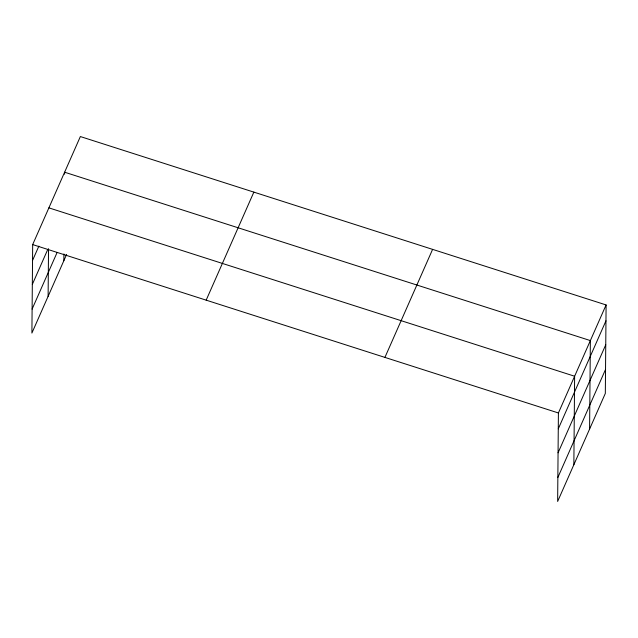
<?xml version="1.0" encoding="UTF-8"?>
<svg xmlns="http://www.w3.org/2000/svg" width="638" height="638" viewBox="0 0 638 638"><rect width="100%" height="100%" fill="white"/><g stroke="black" fill="none" stroke-linecap="round" stroke-linejoin="round"><path stroke-width="0.96" d="M606.1 304.94L558.409 412.969L557.644 501.444L605.326 393.415L606.1 304.94L80.356 136.556L32.674 244.585L31.9 333.06L66.607 254.442M48.113 296.327L48.528 248.684M63.848 260.679L63.912 253.972M64.605 174.198L64.621 172.212L590.365 340.588L589.592 429.063M573.857 464.711L574.623 376.237L48.887 207.86M32.53 260.471L38.862 246.14M32.323 284.428L47.746 249.49M32.107 309.103L56.981 252.768M206.17 300.155L253.852 192.126M384.921 357.408L432.604 249.378M558.274 428.856L605.964 320.826M558.067 452.813L605.749 344.783M557.851 477.487L605.534 369.458M32.674 244.585L558.409 412.969"/></g></svg>
